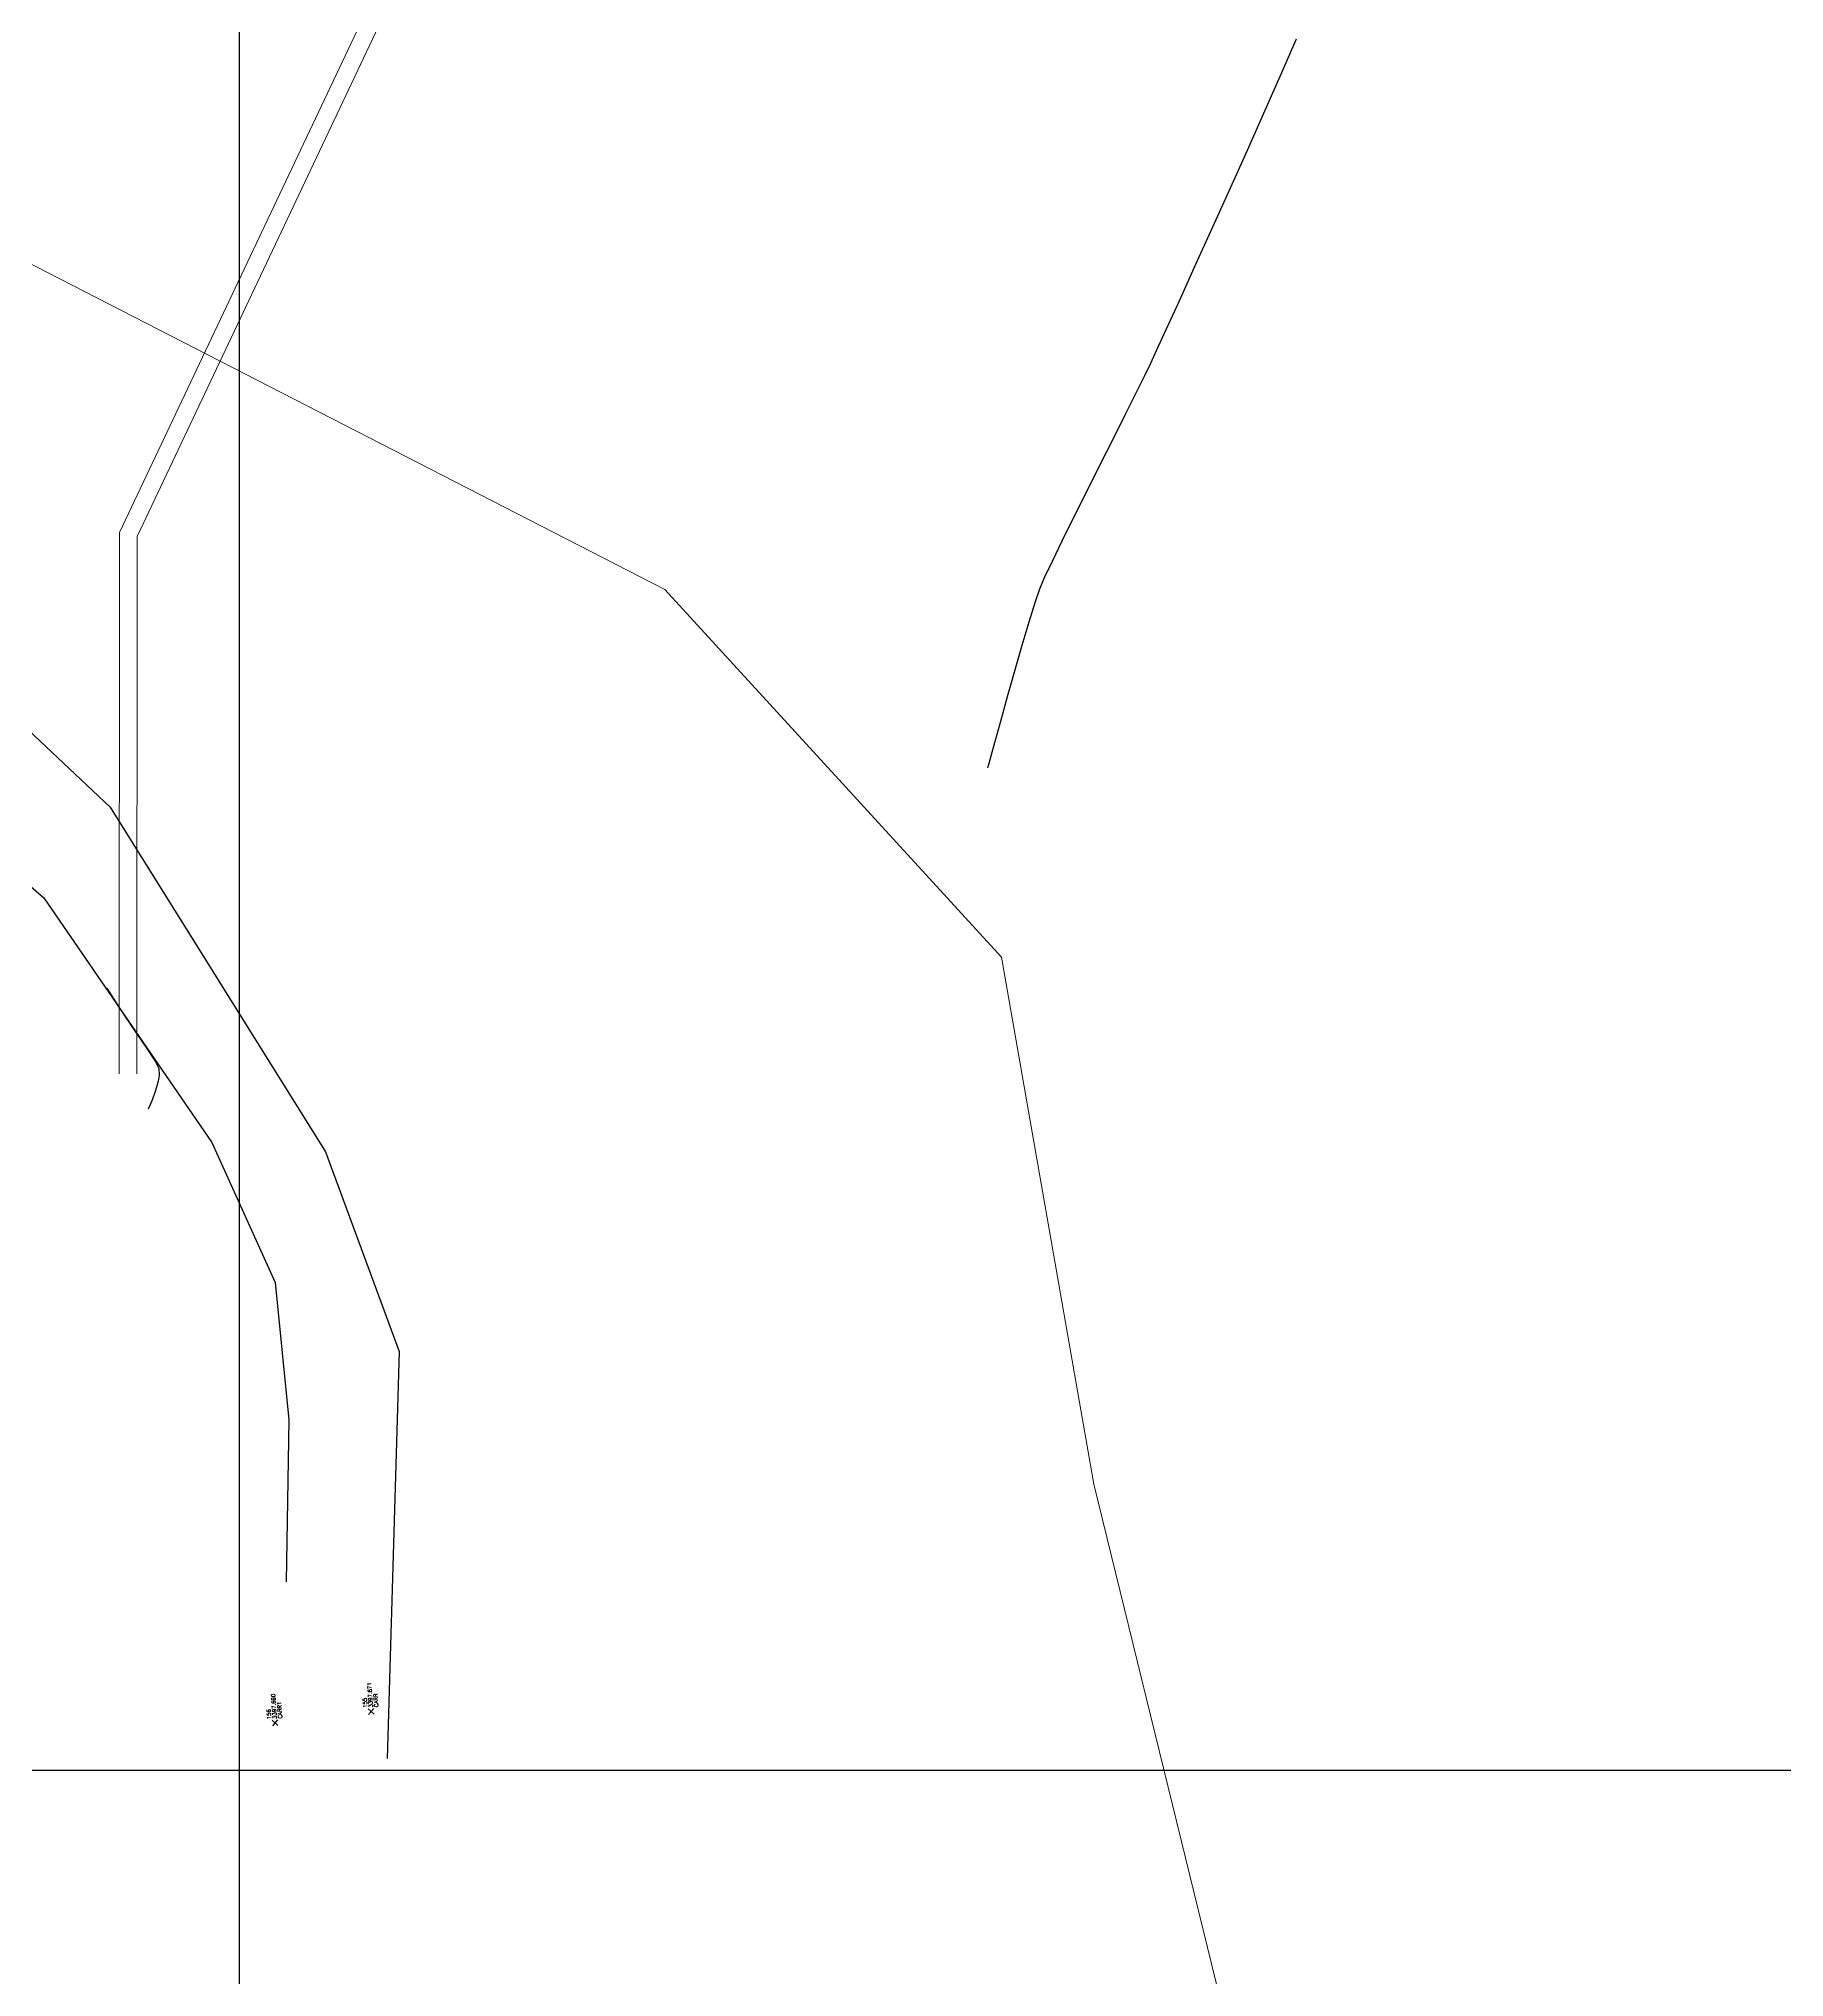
# Model space of a CAD drawing. Header units: millimetres. Extents: x 736950 to 738835, y 8500595 to 8502131.
# Drawn here: x 738089.8 to 738178.7, y 8501189.4 to 8501288.2 of the extents above; entities that cross this region are included whole.
import ezdxf

# ---------------------------------------------------------------- set-up
doc = ezdxf.new("R2010")
doc.units = ezdxf.units.MM
doc.layers.add('C-TOPO', color=7, linetype='Continuous')
doc.layers.add('Cuadricula Coordenadas', color=5, linetype='Continuous')
for name, color, linetype, lineweight in [('CAMINO ACTUAL', 1, 'Continuous', 13), ('CONT-MJR', 80, 'Continuous', 30), ('COTAS', 40, 'Continuous', 5), ('pista', 251, 'Continuous', 5), ('saiwite', 5, 'Continuous', 5)]:
    doc.layers.add(name, color=color, linetype=linetype, lineweight=lineweight)
doc.styles.add('COTAS', font='arial.ttf')
doc.styles.get("Standard").update_dxf_attribs({"font": 'simplex.shx'})
doc.dimstyles.new('Copy of GenDist', dxfattribs={"dimtxt": 0.5, "dimasz": 2, "dimexe": 0.18, "dimexo": 0.0625, "dimgap": 1, "dimtad": 2, "dimzin": 1, "dimdsep": 46, "dimtxsty": 'COTAS', "dimcen": 0.09, "dimse1": 1, "dimse2": 1, "dimsd1": 1, "dimsd2": 1, "dimadec": 0, "dimazin": 0, "dimtfac": 1, "dimtofl": 0, "dimtmove": 0, "dimatfit": 3, "dimfxl": 1, "dimtolj": 1, "dimtzin": 0, "dimarcsym": 0})

# ---------------------------------------------------------------- blocks, each defined once
blk = doc.blocks.new('*D157')
at = {"layer": 'Defpoints', "color": 0, "transparency": 16777216}
for p in [(738169.4913260904, 8501325.639625942), (738169.7309229737, 8501324.89666196), (737994.6087461784, 8501268.421881562)]:
    blk.add_point(p, dxfattribs=at)
at = {"layer": 'COTAS', "color": 0, "transparency": 16777216, "insert": (738081.5449616266, 8501298.596935092), "char_height": 0.5, "attachment_point": 5, "rotation": 17.873882615968956, "style": 'COTAS'}
blk.add_mtext('\\A1;184.00', dxfattribs=at)
blk = doc.blocks.new('*D158')
at = {"layer": 'Defpoints', "color": 0, "transparency": 16777216}
for p in [(738169.7309229737, 8501324.89666196), (738221.110444651, 8501260.62697728), (738221.6246906808, 8501261.038084246)]:
    blk.add_point(p, dxfattribs=at)
at = {"layer": 'COTAS', "color": 0, "transparency": 16777216, "insert": (738196.9154134439, 8501293.95676081), "char_height": 0.5, "attachment_point": 5, "rotation": 308.6401106595746, "style": 'COTAS'}
blk.add_mtext('\\A1;82.28', dxfattribs=at)

msp = doc.modelspace()

# ---------------------------------------------------------------- hatches: boundary and pattern name
at = {"layer": 'pista'}
h = msp.add_hatch(dxfattribs=at)
h.set_pattern_fill('HONEY', color=256, scale=3, angle=9.94991650582834, style=0)
h.set_pattern_definition([(9.94991650582834, (1479841.21072825, -18.49207214638591), (0.4979252195647159, 0.4170677100899267), [0.375, -0.75]), (129.9499165058283, (1479841.21072825, -18.49207214638591), (-0.6101538418184378, 0.222682034283025), [0.3749999999999999, -0.7499999999999998]), (69.94991650582834, (1479841.21072825, -18.49207214638591), (-0.112228622253722, 0.6397497443729518), [-0.75, 0.375])])
h.paths.add_polyline_path([(737744.7999806425, 8501250.923935566), (737743.4751223363, 8501250.754223157), (737756.465848178, 8501242.026572531), (737763.5739612179, 8501242.006896213), (737770.002546867, 8501243.455222024), (737769.8468594846, 8501244.342704736), (737763.4750639071, 8501242.907173423), (737756.7405500773, 8501242.925815564)])
h.paths.add_polyline_path([(737794.2809870465, 8501256.017245878), (737809.7820272583, 8501263.709828075), (737823.391616501, 8501273.483615467), (737837.0791595323, 8501280.557800073), (737851.5530432165, 8501285.77819753), (737870.8510758049, 8501293.050216693, -0.9976846880626209), (737871.0089264096, 8501292.63424804), (737865.2748787645, 8501289.581801567, 0.7845063948290762), (737866.1540430214, 8501286.121818589), (737883.2588851704, 8501291.348365877), (737897.4188924351, 8501296.516943583), (737903.2981396064, 8501301.44146652, -0.5512150924587264), (737904.1219025984, 8501301.177325813), (737906.855912117, 8501297.98174819, 0.5618964424650519), (737910.2738656431, 8501298.536066804), (737914.22079628, 8501308.558674501), (737925.6412323939, 8501300.72656757, 0.340189525830376), (737928.7023693406, 8501300.894137181), (737936.9171069289, 8501306.117412793, -0.358727273887905), (737938.1716059428, 8501305.962964654), (737943.1732157968, 8501301.051021611, 0.3417074120720416), (737946.0555081918, 8501300.709858142), (737955.8779356404, 8501307.072689936), (737971.8320576148, 8501314.464803053), (737988.5677626224, 8501323.411181662), (738023.1375471824, 8501336.282937778), (738044.4246208373, 8501357.728329657), (738061.4456776979, 8501362.208386911), (738078.9085143938, 8501363.070318012), (738112.0997810266, 8501372.051506756), (738118.6561313582, 8501373.365123207), (738128.3493353954, 8501376.976906104), (738155.2251721952, 8501366.826195797), (738176.6167526407, 8501363.543890122), (738193.8053773039, 8501353.328603027), (738204.7313956148, 8501340.877429372), (738207.705198212, 8501335.751671141), (738214.35685511, 8501331.742925933), (738229.9282901662, 8501313.374534177), (738233.5603594936, 8501308.186787868), (738234.53883727, 8501308.358438132), (738230.6417003467, 8501313.924784988), (738214.9478837823, 8501332.43754055), (738208.3676942562, 8501336.403214611), (738205.4657963786, 8501341.405035153), (738194.387784551, 8501354.029418997), (738176.9261677533, 8501364.406946706), (738155.4549153853, 8501367.70147717), (738128.3514754312, 8501377.93815071), (738118.4090486554, 8501374.233504975), (738111.8936108743, 8501372.928085677), (738078.7671659255, 8501363.964436961), (738061.3074614278, 8501363.102660457), (738043.958527311, 8501358.536303693), (738022.6381405202, 8501337.057350922), (737988.196920163, 8501324.233464561), (737971.4304040315, 8501315.270615296), (737955.4419368334, 8501307.862588815), (737945.5806043665, 8501301.47455489, -0.3391433520832071), (737943.8038299843, 8501301.693147572), (737938.8116631231, 8501306.59581691, 0.3560082385246841), (737936.4342009705, 8501306.876887502), (737928.158540546, 8501301.61487459, -0.3502196171718997), (737926.1502499409, 8501301.468794718), (737914.5128481541, 8501309.44969617, 0.4302069892023044), (737913.4330382891, 8501309.014522241), (737909.4507249827, 8501298.90206584, -0.5704007069138802), (737907.5397775185, 8501298.566836312), (737904.9064502402, 8501301.644734057, 0.4931454261128044), (737902.7202336333, 8501302.131411942), (737896.9620044216, 8501297.308254998), (737882.9728831241, 8501292.20205278), (737866.0373022418, 8501287.027224885, -0.7384715771871906), (737865.6977918843, 8501288.787355538), (737871.5108758068, 8501291.881875956, 0.9119586051647783), (737870.5337161538, 8501293.892406015), (737851.2416702455, 8501286.62264278), (737836.7183275839, 8501281.384406622), (737822.9200107896, 8501274.252970394), (737809.3164408724, 8501264.483505804), (737793.8201376351, 8501256.79327439), (737778.9884914039, 8501246.402265295), (737769.846859484, 8501244.34270474), (737770.0025468671, 8501243.455222024), (737779.3594973255, 8501245.563292695)])
h.paths.add_polyline_path([(738260.5182952256, 8501271.251537092), (738234.538837269, 8501308.358438132), (738233.56035949, 8501308.186787868), (738259.6897886079, 8501270.86568047), (738269.3749442189, 8501234.589470252), (738274.5057655985, 8501215.583008338), (738279.7983711922, 8501189.602392923), (738280.7089290785, 8501189.641305126), (738275.382018582, 8501215.790318219), (738270.2441657205, 8501234.822827347)])

# ---------------------------------------------------------------- linework, layer by layer
at = {"linetype": 'Continuous'}
for p, q in [((738106.5544847903, 8501203.113471579), (738106.8545785332, 8501202.849094149)), ((738106.8367203755, 8501203.131329736), (738106.5723429479, 8501202.831235992)), ((738101.6593580095, 8501202.533197664), (738101.9594517552, 8501202.268820236)), ((738101.9415935965, 8501202.551055823), (738101.6772161681, 8501202.250962077))]:
    msp.add_line(p, q, dxfattribs=at)
at = {"flags": 128}
for points, elevation in [([(738030.8396443969, 8501276.577059833), (738043.0216717909, 8501274.813675357), (738053.7074211518, 8501271.197195495), (738065.0799495969, 8501267.180746907), (738074.7767550448, 8501263.597144688), (738083.0015706744, 8501258.843841098), (738093.4178910727, 8501249.028748015), (738104.3851938816, 8501231.479310073), (738108.127068948, 8501221.311740952), (738107.5255750996, 8501200.588453097)], 3580.605), ([(738043.6240509739, 8501267.757492185), (738057.0380331108, 8501264.622970268), (738069.6509087845, 8501259.98244263), (738081.0536803266, 8501252.232774328), (738090.0483047435, 8501244.412023157), (738098.5930688516, 8501231.962028671), (738101.8148664092, 8501224.82776335), (738102.5152578953, 8501217.83338405), (738102.3751779585, 8501209.580017146)], 3579.444)]:
    msp.add_lwpolyline(points, dxfattribs=dict(at, elevation=elevation))
at = {"layer": 'C-TOPO', "color": 120, "linetype": 'Continuous', "lineweight": -3}
for p, q in [((738093.2560326101, 8501239.81072766, 3574), (738093.927145314, 8501238.754488219, 3574)), ((738093.927145314, 8501238.754488219, 3574), (738094.6228645417, 8501237.714416623, 3574)), ((738094.6228645417, 8501237.714416623, 3574), (738095.2472227883, 8501236.79405472, 3574)), ((738095.2472227883, 8501236.79405472, 3574), (738095.7042525485, 8501236.096944353, 3574)), ((738095.7042525485, 8501236.096944353, 3574), (738095.8979863178, 8501235.726627363, 3574)), ((738095.8979863178, 8501235.726627363, 3574), (738095.9135276519, 8501235.391348647, 3574)), ((738095.7774568743, 8501234.779997129, 3574), (738095.6930166367, 8501234.505258987, 3574)), ((738095.8621558583, 8501235.075582793, 3574), (738095.7774568743, 8501234.779997129, 3574)), ((738095.9135276519, 8501235.391348647, 3574), (738095.8621558583, 8501235.075582793, 3574)), ((738095.4524451897, 8501233.869099606, 3574), (738095.3572382967, 8501233.64949115, 3574)), ((738095.5775438168, 8501234.164890416, 3574), (738095.4524451897, 8501233.869099606, 3574)), ((738095.6930166367, 8501234.505258987, 3574), (738095.5775438168, 8501234.164890416, 3574))]:
    msp.add_line(p, q, dxfattribs=at)
at = {"layer": 'CAMINO ACTUAL'}
for points in [[(738093.8761718919, 8501235.46064126), (738093.9013649912, 8501263.021458106), (738108.246504098, 8501293.376162551), (738130.6927590324, 8501322.971834073), (738156.0281694944, 8501333.182252103), (738181.8628178234, 8501325.055443931), (738207.9830106231, 8501315.289604774), (738229.969835605, 8501314.273574755)], [(738094.776171516, 8501235.459818577), (738094.8011804053, 8501262.819112971), (738109.0201933249, 8501292.906930974), (738131.2596733273, 8501322.229967128), (738156.0656004942, 8501332.226998217), (738181.5699871156, 8501324.204080507), (738207.8002450941, 8501314.397090089), (738229.9282901693, 8501313.374534167)]]:
    msp.add_lwpolyline(points, dxfattribs=at)
at = {"layer": 'CONT-MJR', "extrusion": (0.9169082319213647, -0.3990981010163251, 0), "elevation": -2716028.649079986}
msp.add_lwpolyline([(8089495.012868564, 3565), (8089496.89293693, 3565)], dxfattribs=at)
at = {"layer": 'CONT-MJR', "extrusion": (0.9149478178849583, -0.4035721627510418, 0), "elevation": -2755511.015103916}
msp.add_lwpolyline([(8076129.419002423, 3565.00000000001), (8076131.514004072, 3565.00000000001)], dxfattribs=at)
at = {"layer": 'CONT-MJR', "extrusion": (0.9135848028468154, -0.4066482607946893, 0), "elevation": -2782667.912395494}
msp.add_lwpolyline([(8066810.445321397, 3565.000000000013), (8066812.66896412, 3565.000000000013)], dxfattribs=at)
at = {"layer": 'CONT-MJR', "elevation": 3565}
for points in [[(738150.3950163602, 8501280.429379178), (738151.3216163832, 8501282.497236386)], [(738145.1181213143, 8501269.04458054), (738145.6643782378, 8501270.134121435)], [(738143.158666685, 8501265.15081219), (738143.8331856116, 8501266.493342992)], [(738142.5055536107, 8501263.843117267), (738143.158666685, 8501265.15081219)], [(738141.3918647227, 8501261.57056676), (738141.9059263144, 8501262.629841149)], [(738139.4817892958, 8501255.985540094), (738139.8536463634, 8501257.287915424)], [(738139.1117839614, 8501254.664052403), (738139.4817892958, 8501255.985540094)], [(738138.469956337, 8501252.334944876), (738138.7667873217, 8501253.416253584)], [(738138.2827322985, 8501251.65213322), (738138.469956337, 8501252.334944876)], [(738138.113419176, 8501251.04300274), (738138.130955034, 8501251.10436583)], [(738138.130955034, 8501251.10436583), (738138.179402112, 8501251.277509626)]]:
    msp.add_lwpolyline(points, dxfattribs=at)
at = {"layer": 'CONT-MJR', "extrusion": (0.9117707979504276, -0.4106994180721967, 0), "elevation": -2818446.950543095}
msp.add_lwpolyline([(8054374.956405262, 3565.000000000004), (8054377.178378396, 3565.000000000004)], dxfattribs=at)
at = {"layer": 'CONT-MJR', "extrusion": (0.9111034609532196, -0.4121777328277999, 0), "elevation": -2831507.110307517}
msp.add_lwpolyline([(8049790.86442958, 3565), (8049792.956074825, 3565)], dxfattribs=at)
at = {"layer": 'CONT-MJR', "extrusion": (0.9105055249674621, -0.4134969032577225, 0), "elevation": -2843163.108502862}
msp.add_lwpolyline([(8045679.514136688, 3565), (8045681.389119517, 3565)], dxfattribs=at)
at = {"layer": 'CONT-MJR', "extrusion": (0.9099084765414034, -0.414809069715336, 0), "elevation": -2854758.906139068}
msp.add_lwpolyline([(8041570.842262873, 3565.000000000003), (8041572.414246498, 3565.000000000003)], dxfattribs=at)
at = {"layer": 'CONT-MJR', "extrusion": (0.9091830756858391, -0.4163966076788302, 0), "elevation": -2868790.45294172}
msp.add_lwpolyline([(8036574.665338903, 3565), (8036575.847985444, 3565)], dxfattribs=at)
at = {"layer": 'CONT-MJR', "extrusion": (0.9078498824378484, -0.4192953505079507, 0), "elevation": -2894417.547213283}
msp.add_lwpolyline([(8027379.817011351, 3565.000000000013), (8027380.523984196, 3565.000000000013)], dxfattribs=at)
at = {"layer": 'CONT-MJR', "extrusion": (0.9007740438587182, -0.4342880632833609, 0), "elevation": -3027097.675987482}
msp.add_lwpolyline([(7978292.316579614, 3565.000000000006), (7978293.008169632, 3565.000000000006)], dxfattribs=at)
at = {"layer": 'CONT-MJR', "extrusion": (0.895910413868477, -0.4442347693753996, 0), "elevation": -3115247.38976108}
msp.add_lwpolyline([(7944286.413248975, 3565.000000000004), (7944287.402237456, 3565.000000000004)], dxfattribs=at)
at = {"layer": 'CONT-MJR', "extrusion": (0.8931596199140127, -0.4497398062825397, 0), "elevation": -3164077.680122787}
msp.add_lwpolyline([(7924962.090076202, 3565), (7924963.471076601, 3565)], dxfattribs=at)
at = {"layer": 'CONT-MJR', "extrusion": (0.8930804802564085, -0.4498969390704751, 0), "elevation": -3165471.924537691}
msp.add_lwpolyline([(7924403.81380643, 3565), (7924405.289355148, 3565)], dxfattribs=at)
at = {"layer": 'CONT-MJR', "extrusion": (0.8964896909320882, -0.4430645935442022, 0), "elevation": -3104871.862595182}
msp.add_lwpolyline([(7948338.851085991, 3565.000000000003), (7948340.204449148, 3565.000000000003)], dxfattribs=at)
at = {"layer": 'CONT-MJR', "extrusion": (0.9054593894034227, -0.4244329088809925, 0), "elevation": -2939858.123582622}
msp.add_lwpolyline([(8010837.674969079, 3565.000000000003), (8010838.608958771, 3565.000000000003)], dxfattribs=at)
at = {"layer": 'CONT-MJR', "extrusion": (0.918374451061385, -0.3957124810234064, 0), "elevation": -2686165.141766773}
msp.add_lwpolyline([(8099431.632784581, 3565.00000000001), (8099432.256192775, 3565.00000000001)], dxfattribs=at)
at = {"layer": 'CONT-MJR', "extrusion": (0.9550179949471288, -0.2965478533511344, 0), "elevation": -1816092.774742645}
msp.add_lwpolyline([(8337748.719574174, 3565), (8337749.751750432, 3565)], dxfattribs=at)
at = {"layer": 'CONT-MJR', "extrusion": (0.944885551099315, -0.3274008175367676, 0), "elevation": -2085860.995794329}
msp.add_lwpolyline([(8274385.040322371, 3565.000000000003), (8274385.768697166, 3565.000000000003)], dxfattribs=at)
at = {"layer": 'CONT-MJR', "extrusion": (0.9592747014371046, -0.2824748611518447, 0), "elevation": -1693312.584294575}
msp.add_lwpolyline([(8363546.999374478, 3565), (8363548.240376382, 3565)], dxfattribs=at)
at = {"layer": 'CONT-MJR', "extrusion": (0.9638387424423491, -0.266486169560732, 0), "elevation": -1554019.718634268}
msp.add_lwpolyline([(8390541.17447102, 3565.000000000013), (8390542.469084699, 3565.000000000013)], dxfattribs=at)
at = {"layer": 'CONT-MJR', "extrusion": (0.9640020197909657, -0.2658949150302403, 0), "elevation": -1548872.790255683}
msp.add_lwpolyline([(8391490.590762509, 3565.000000000012), (8391490.979375385, 3565.000000000012)], dxfattribs=at)
at = {"layer": 'Cuadricula Coordenadas', "color": 8}
for p, q in [((738100, 8500595.507225098), (738100, 8502130.641312934)), ((736950.2264744169, 8501200), (738552.8979275209, 8501200))]:
    msp.add_line(p, q, dxfattribs=at)
at = {"layer": 'saiwite'}
for p, q in [((738084.5772402195, 8501279.156765765), (738121.6650113715, 8501260.117828611)), ((738121.6650113715, 8501260.117828611), (738138.7987406788, 8501241.390570147)), ((738138.7987406788, 8501241.390570147), (738143.5061730009, 8501214.556251675)), ((738143.5061730009, 8501214.556251675), (738150.4691363634, 8501186.141886856))]:
    msp.add_line(p, q, dxfattribs=at)

# ---------------------------------------------------------------- texts
at = {"color": 1, "char_height": 0.2, "attachment_point": 4, "rotation": 93.62050333019783}
for s, insert in [('3397.671', (738106.6919021296, 8501203.180883704)), ('3397.690', (738101.7967753509, 8501202.600609787))]:
    msp.add_mtext(s, dxfattribs=dict(at, insert=insert))
at = {"color": 2, "char_height": 0.2, "attachment_point": 4, "rotation": 93.62050333019783}
for s, insert in [('156', (738101.5173341744, 8501202.582928443)), ('155', (738106.4124609533, 8501203.163202358))]:
    msp.add_mtext(s, dxfattribs=dict(at, insert=insert))
at = {"color": 3, "char_height": 0.2, "attachment_point": 4, "rotation": 93.62050333019783}
for s, insert in [('CARR1', (738102.0762165235, 8501202.618291132)), ('CARR', (738106.971343304, 8501203.19856505))]:
    msp.add_mtext(s, dxfattribs=dict(at, insert=insert))

# ---------------------------------------------------------------- dimensions: what is measured, and where the dimension line sits
at = {"layer": 'COTAS'}
for p1, p2, distance, picture, middle in [((737994.6087461784, 8501268.421881562), (738169.7309229737, 8501324.89666196), 0.7806421370546339, '*D157', (738081.5449616266, 8501298.596935092)), ((738169.7309229737, 8501324.89666196), (738221.1104446506, 8501260.626977282), 0.658375208998353, '*D158', (738196.9154134439, 8501293.95676081))]:
    dim = msp.add_aligned_dim(p1=p1, p2=p2, distance=distance, dimstyle='Copy of GenDist', dxfattribs=at)
    dim.commit()
    dim.dimension.update_dxf_attribs({"geometry": picture, "text_midpoint": middle})

doc.saveas('drawing.dxf')
